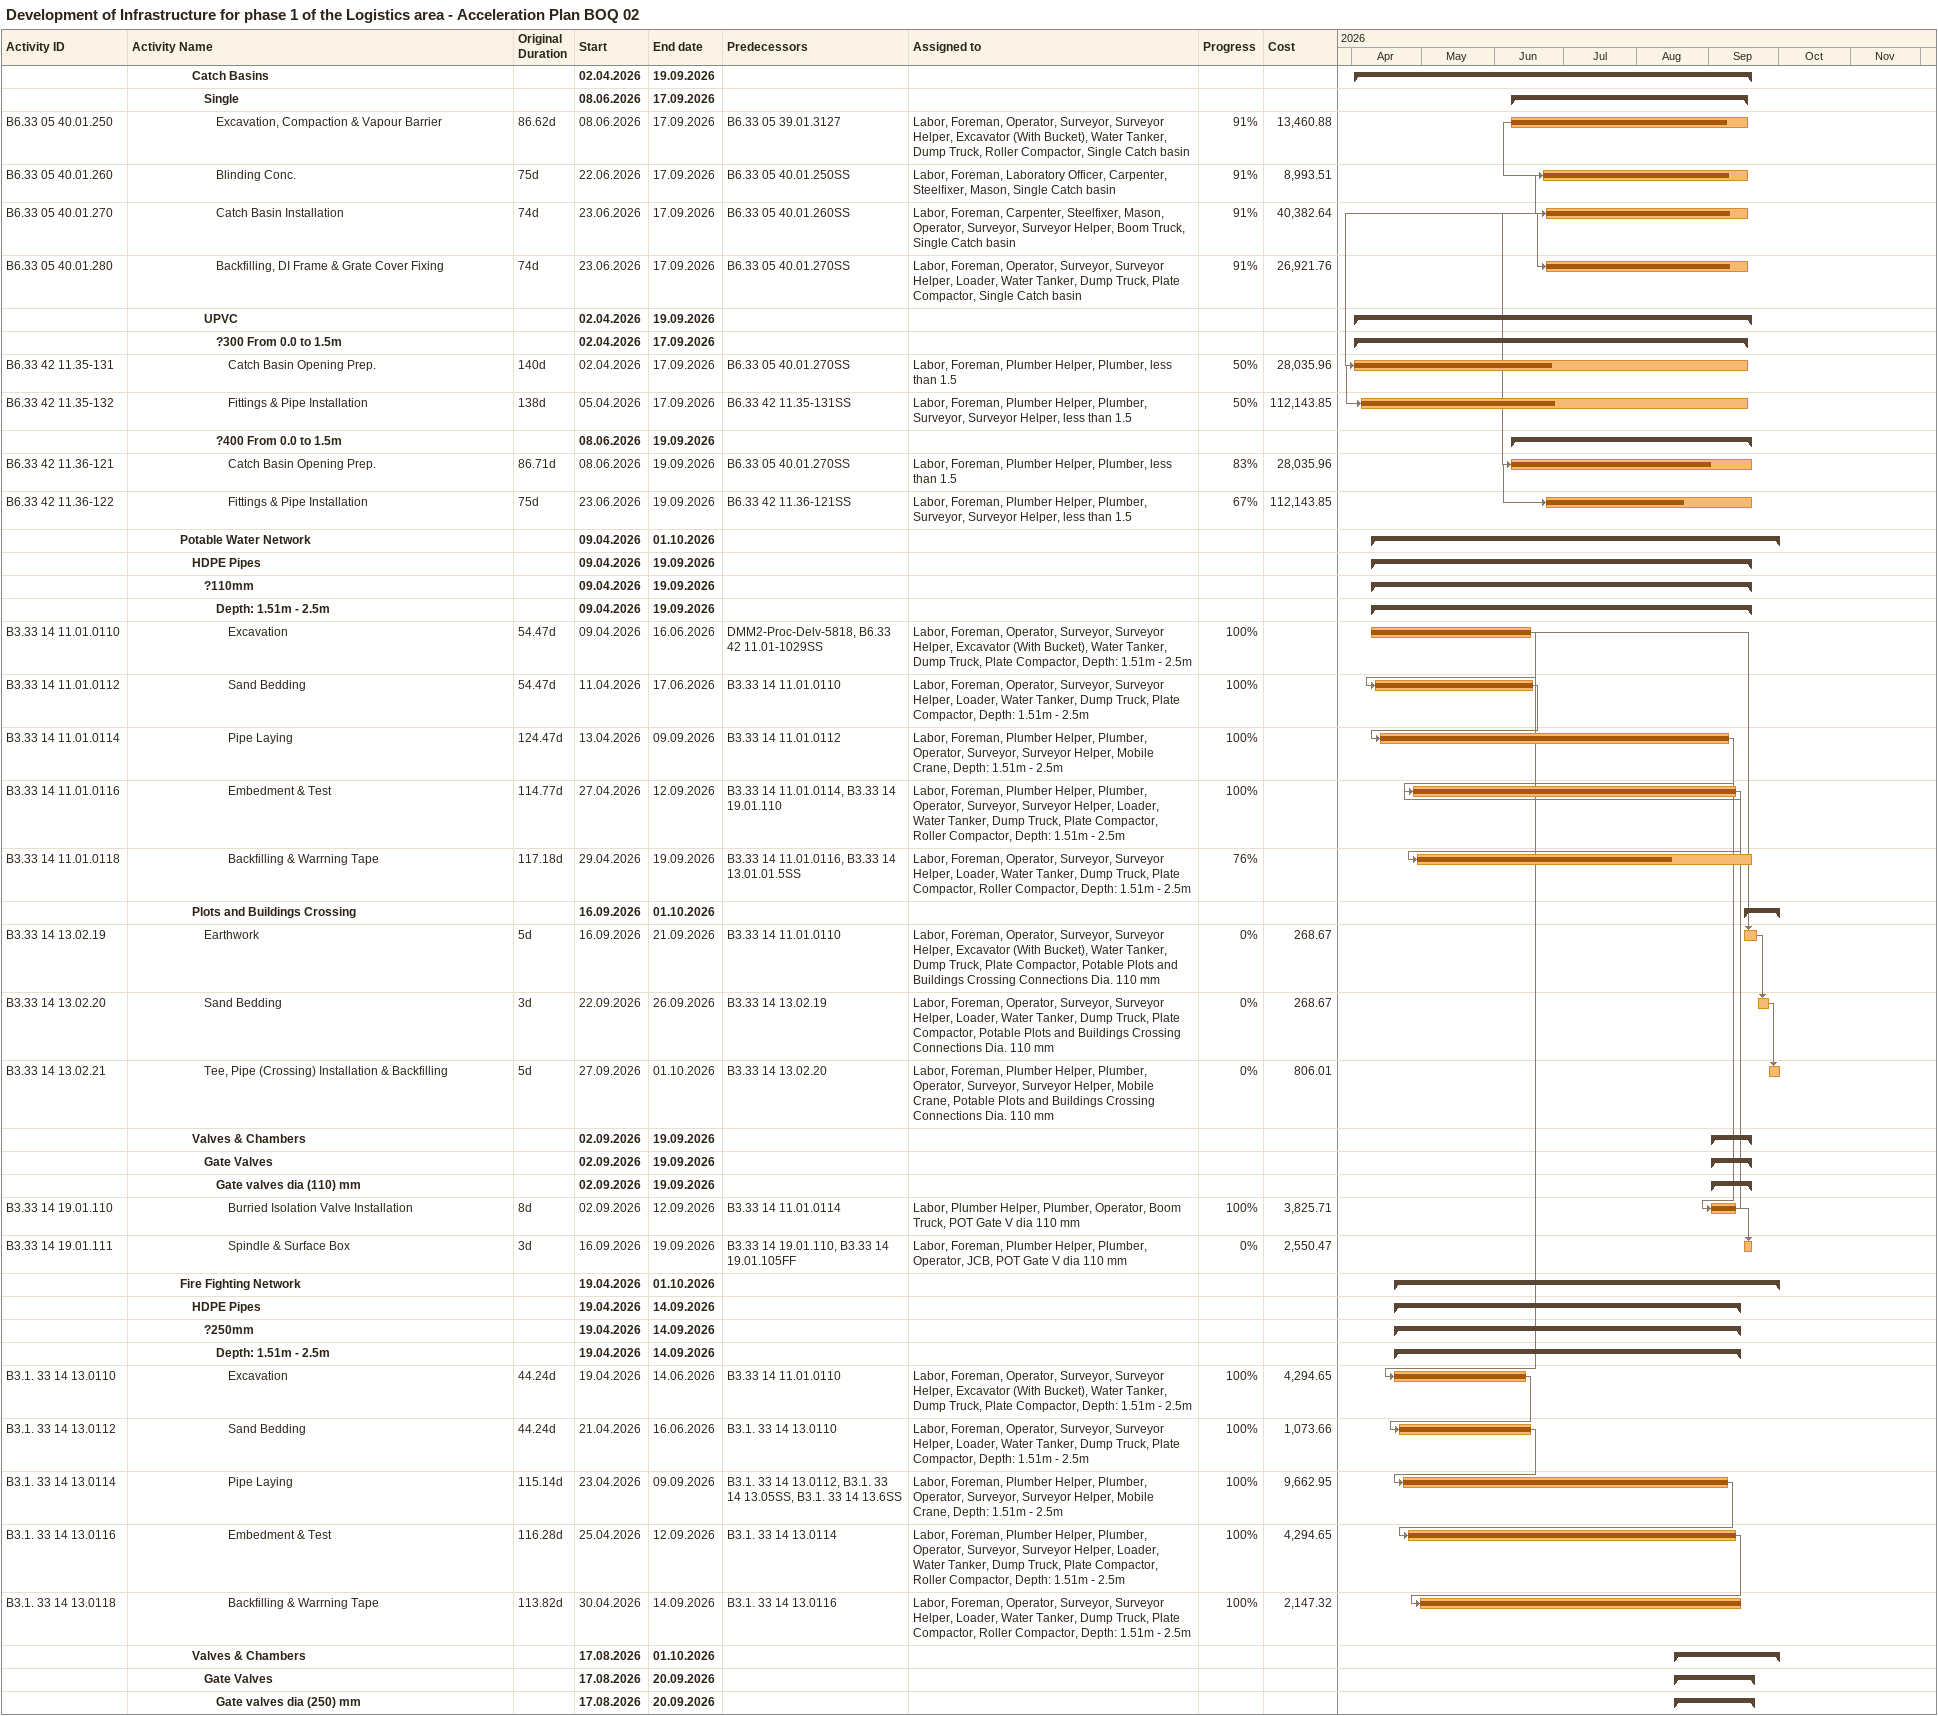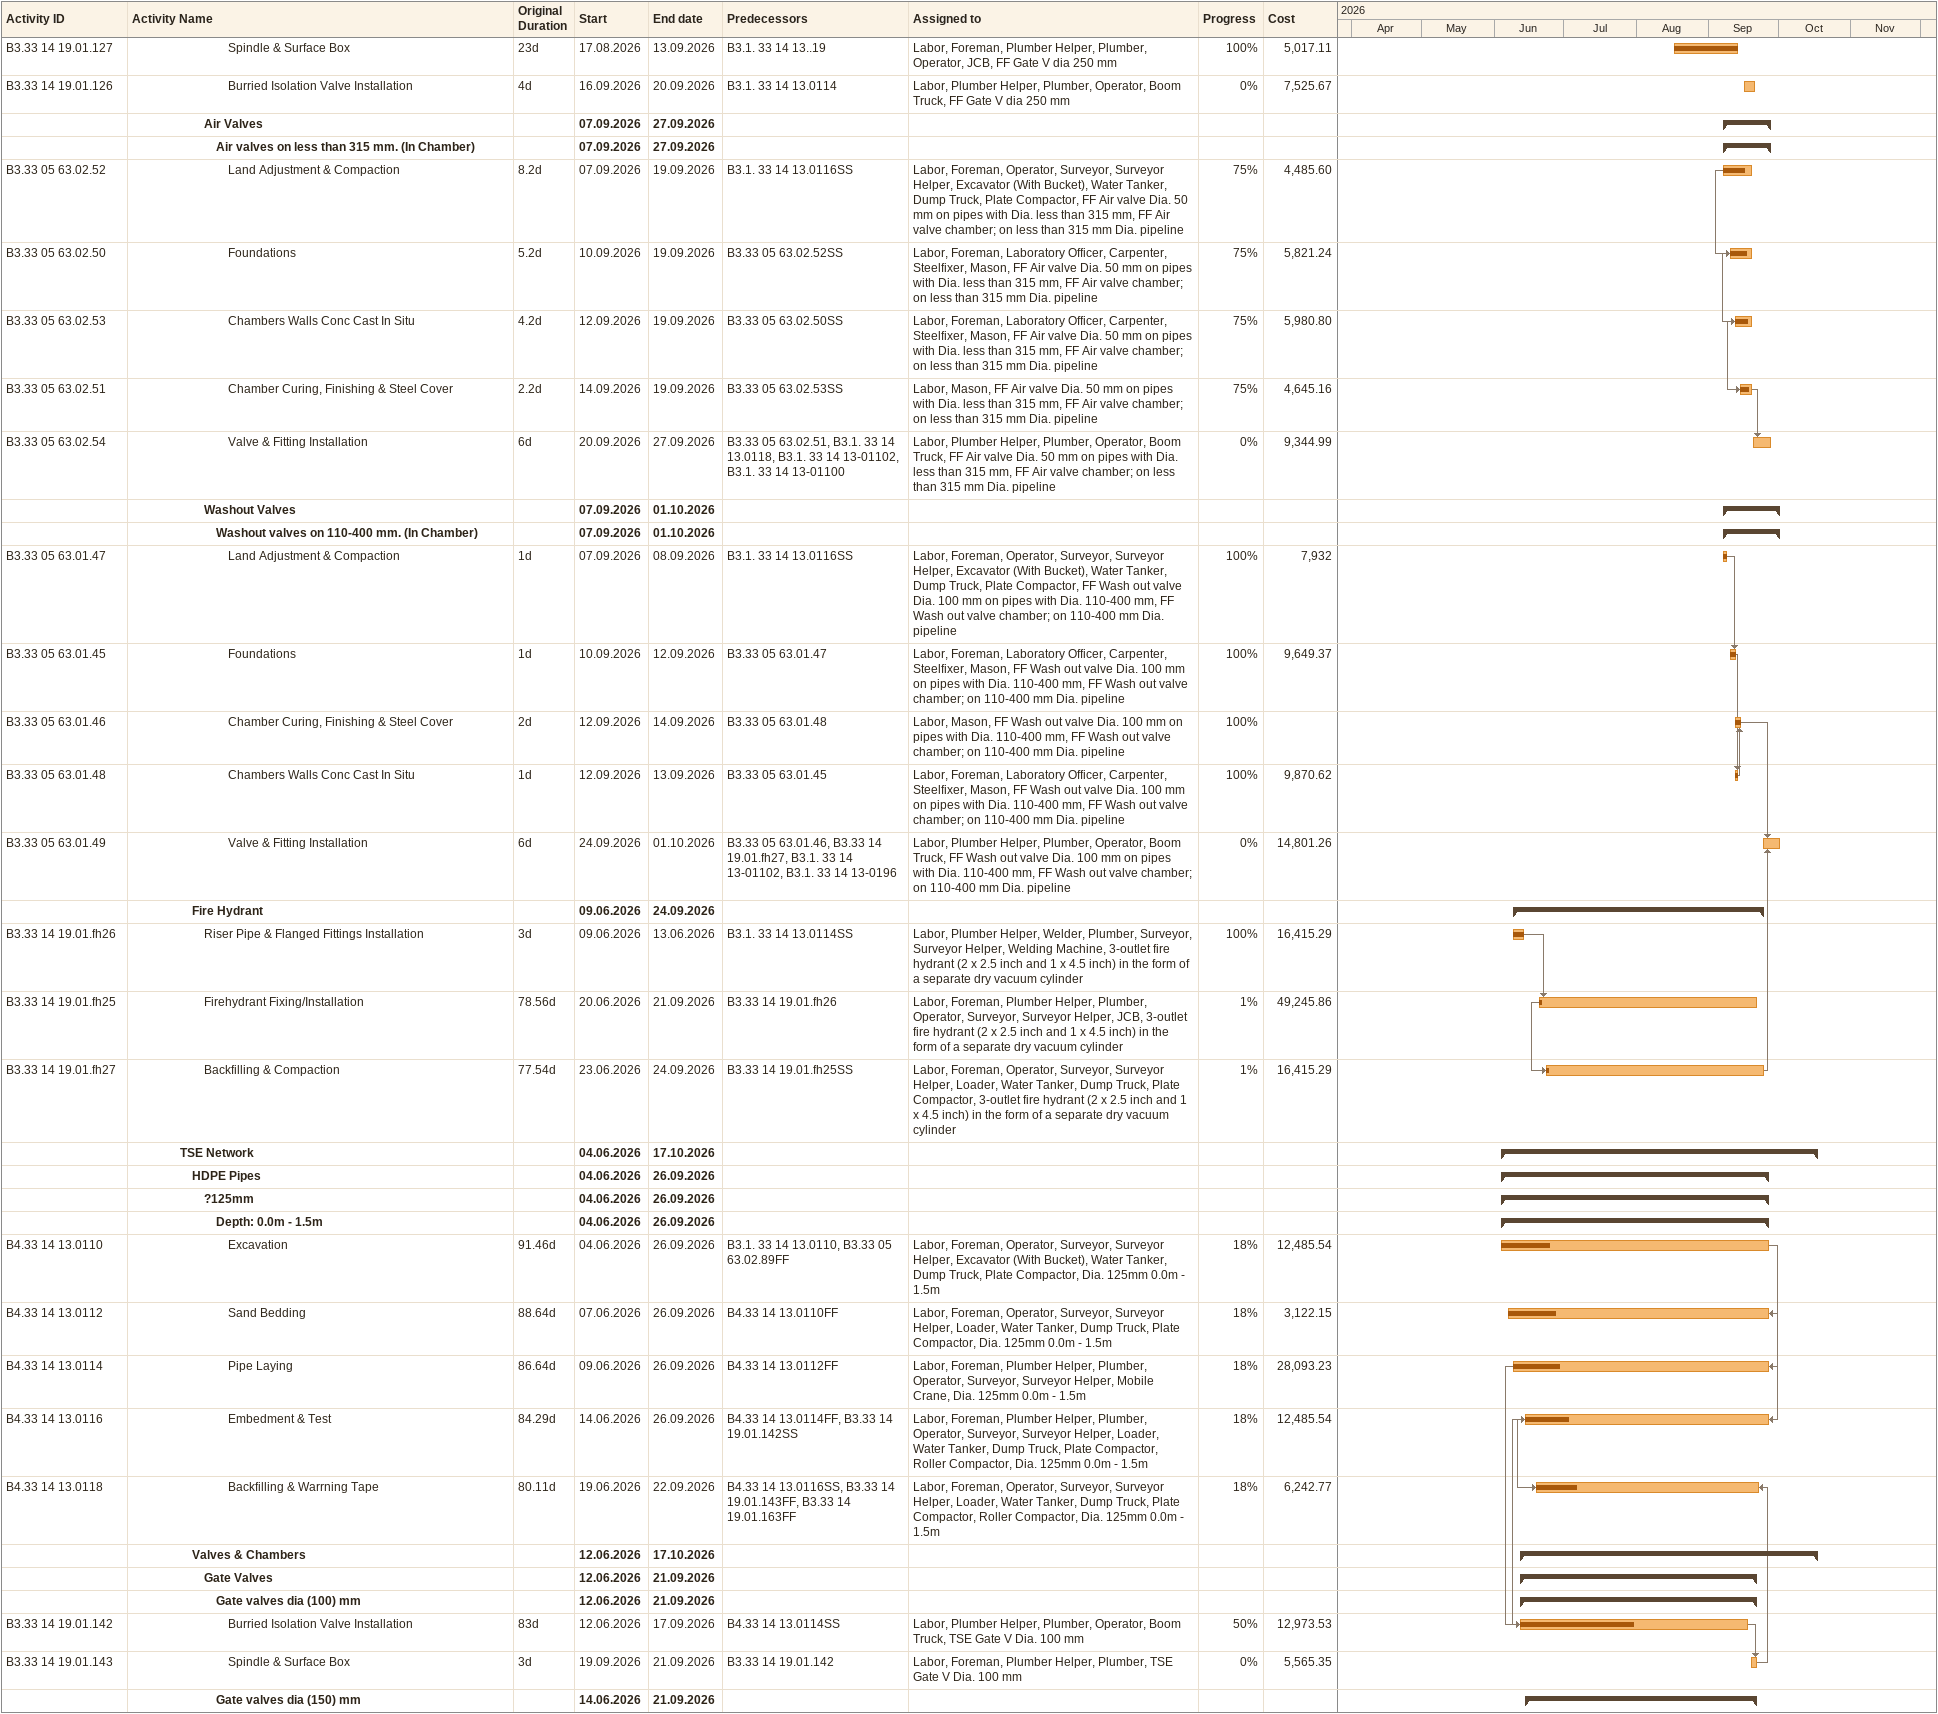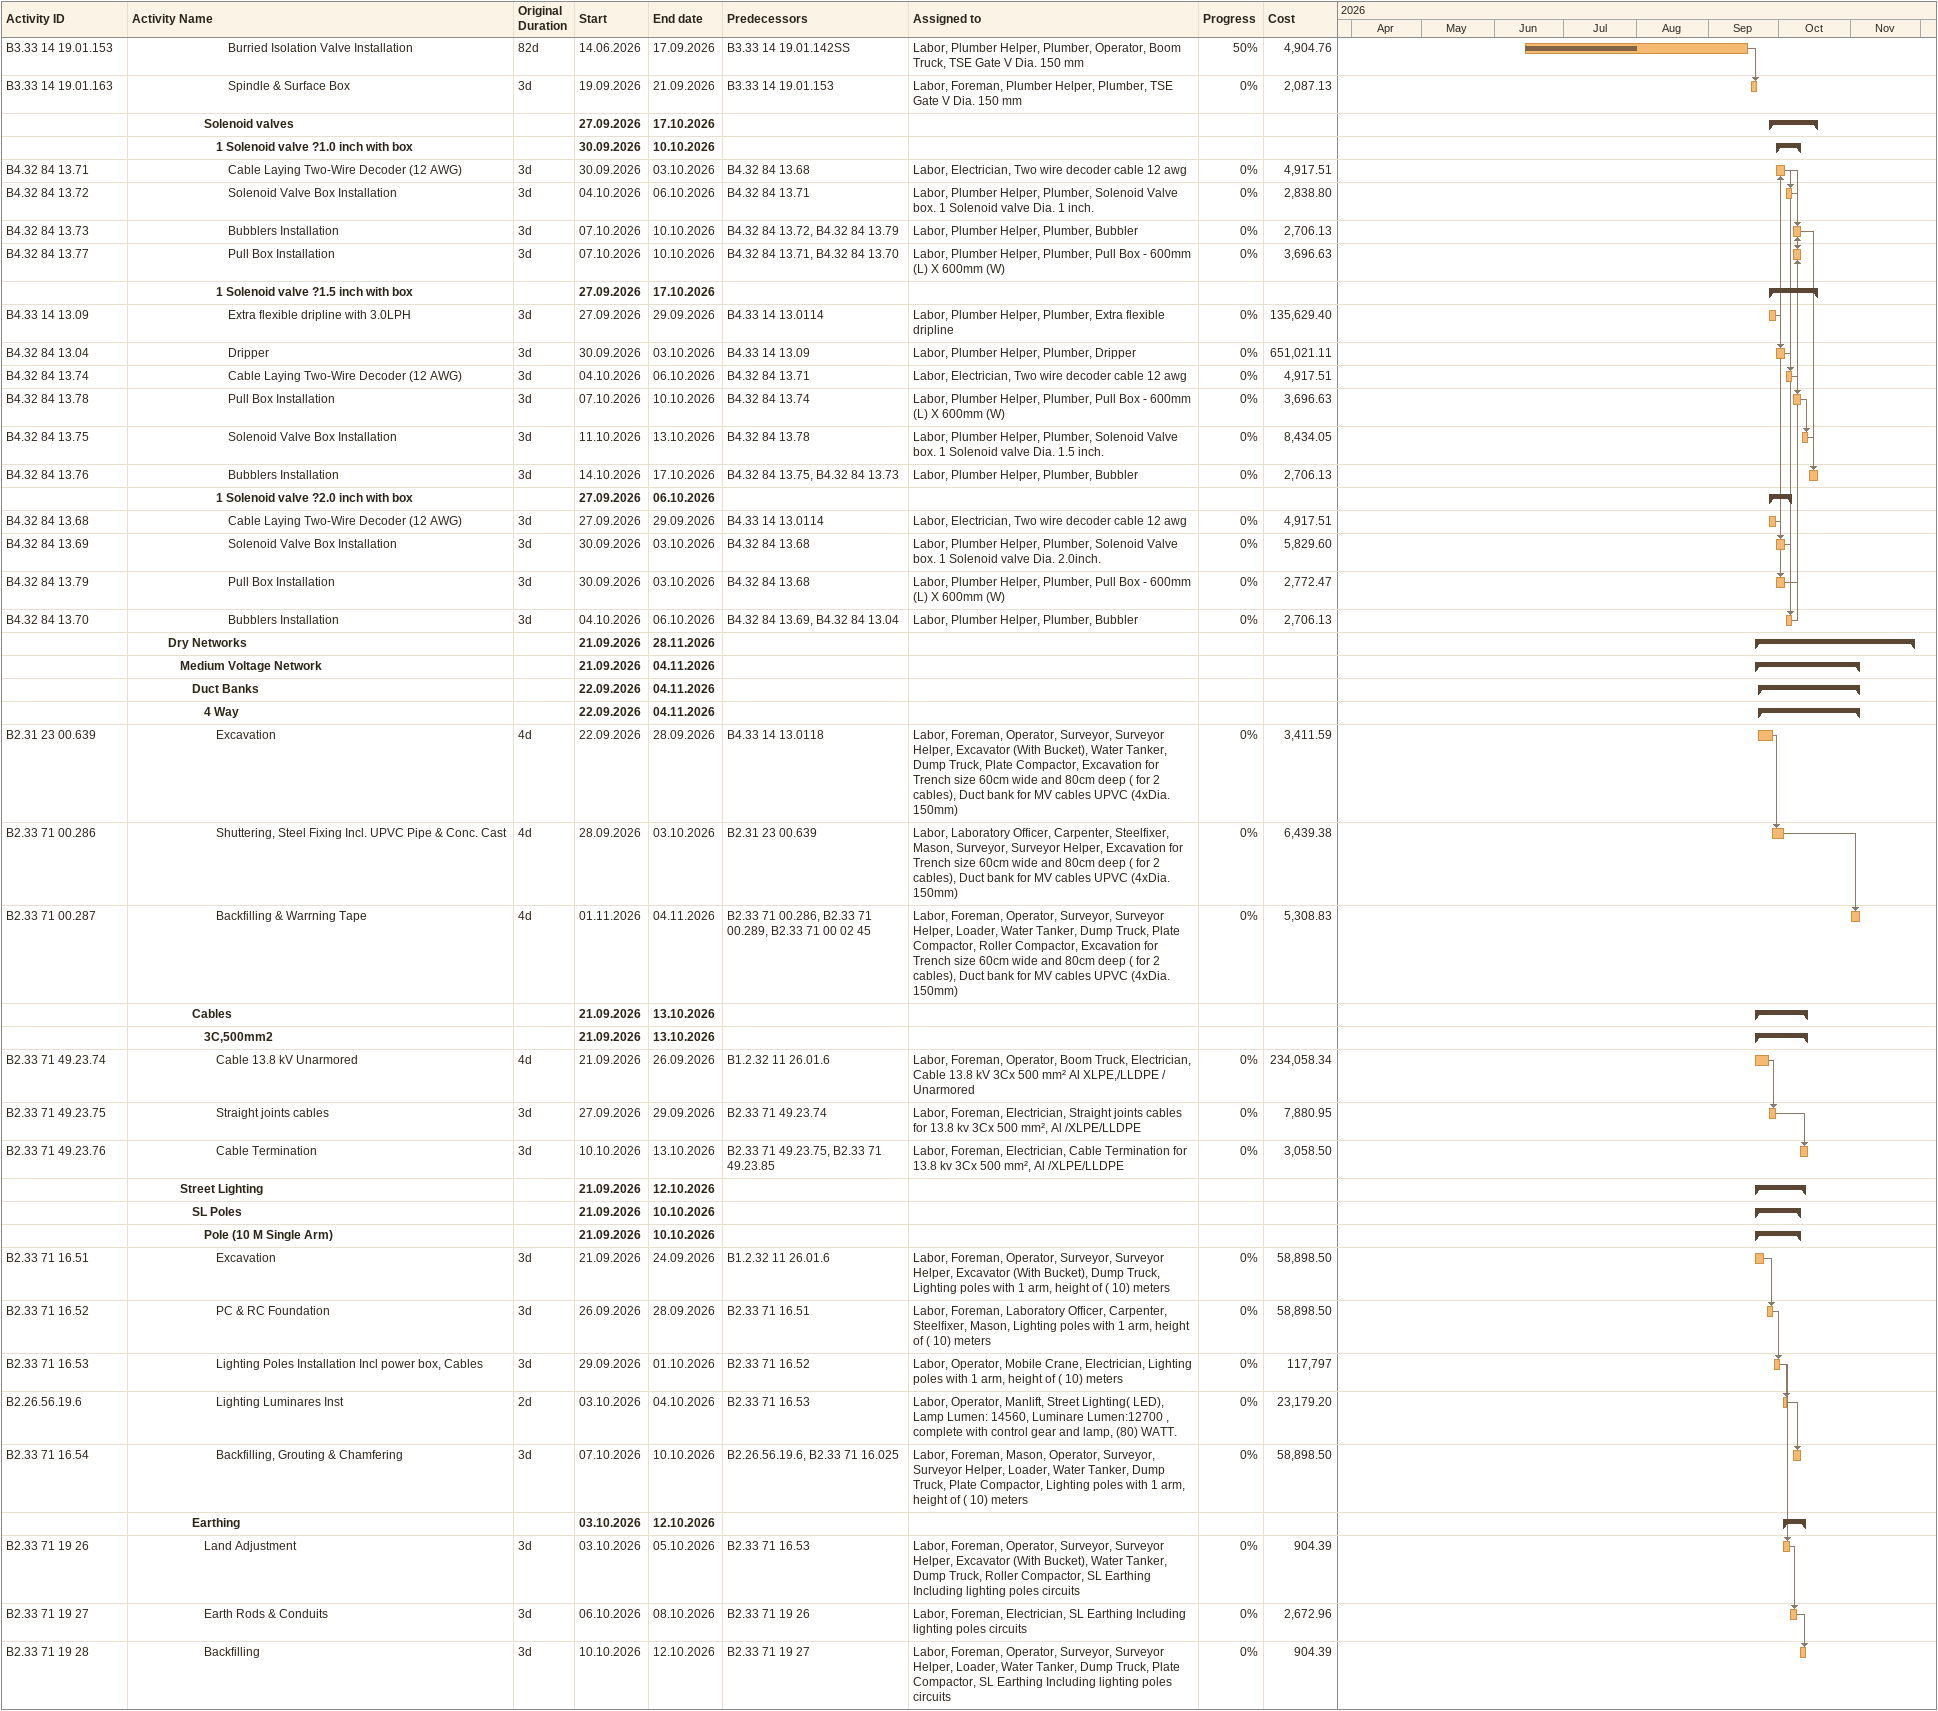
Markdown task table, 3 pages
Development of Infrastructure for phase 1 of the Logistics area - Acceleration Plan BOQ 02

| ID | Level | Task | Original duration | Start | Finish | Predecessors | Resources | % complete | Cost |
|---|---|---|---|---|---|---|---|---|---|
|  | 6 | **Catch Basins** |  | 2026-04-02 | 2026-09-19 |  |  |  |  |
|  | 7 | **Single** |  | 2026-06-08 | 2026-09-17 |  |  |  |  |
| B6.33 05 40.01.250 | 8 | Excavation, Compaction & Vapour Barrier | 86.62d | 2026-06-08 | 2026-09-17 | B6.33 05 39.01.3127 | Labor, Foreman, Operator, Surveyor, Surveyor Helper, Excavator (With Bucket), Water Tanker, Dump Truck, Roller Compactor, Single Catch basin | 91 | 13460.88 |
| B6.33 05 40.01.260 | 8 | Blinding Conc. | 75d | 2026-06-22 | 2026-09-17 | B6.33 05 40.01.250SS | Labor, Foreman, Laboratory Officer, Carpenter, Steelfixer, Mason, Single Catch basin | 91 | 8993.51 |
| B6.33 05 40.01.270 | 8 | Catch Basin Installation | 74d | 2026-06-23 | 2026-09-17 | B6.33 05 40.01.260SS | Labor, Foreman, Carpenter, Steelfixer, Mason, Operator, Surveyor, Surveyor Helper, Boom Truck, Single Catch basin | 91 | 40382.64 |
| B6.33 05 40.01.280 | 8 | Backfilling, DI Frame & Grate Cover Fixing | 74d | 2026-06-23 | 2026-09-17 | B6.33 05 40.01.270SS | Labor, Foreman, Operator, Surveyor, Surveyor Helper, Loader, Water Tanker, Dump Truck, Plate Compactor, Single Catch basin | 91 | 26921.76 |
|  | 7 | **UPVC** |  | 2026-04-02 | 2026-09-19 |  |  |  |  |
|  | 8 | **?300 From 0.0 to 1.5m** |  | 2026-04-02 | 2026-09-17 |  |  |  |  |
| B6.33 42 11.35-131 | 9 | Catch Basin Opening Prep. | 140d | 2026-04-02 | 2026-09-17 | B6.33 05 40.01.270SS | Labor, Foreman, Plumber Helper, Plumber, less than 1.5 | 50 | 28035.96 |
| B6.33 42 11.35-132 | 9 | Fittings & Pipe Installation | 138d | 2026-04-05 | 2026-09-17 | B6.33 42 11.35-131SS | Labor, Foreman, Plumber Helper, Plumber, Surveyor, Surveyor Helper, less than 1.5 | 50 | 112143.85 |
|  | 8 | **?400 From 0.0 to 1.5m** |  | 2026-06-08 | 2026-09-19 |  |  |  |  |
| B6.33 42 11.36-121 | 9 | Catch Basin Opening Prep. | 86.71d | 2026-06-08 | 2026-09-19 | B6.33 05 40.01.270SS | Labor, Foreman, Plumber Helper, Plumber, less than 1.5 | 83 | 28035.96 |
| B6.33 42 11.36-122 | 9 | Fittings & Pipe Installation | 75d | 2026-06-23 | 2026-09-19 | B6.33 42 11.36-121SS | Labor, Foreman, Plumber Helper, Plumber, Surveyor, Surveyor Helper, less than 1.5 | 67 | 112143.85 |
|  | 5 | **Potable Water Network** |  | 2026-04-09 | 2026-10-01 |  |  |  |  |
|  | 6 | **HDPE Pipes** |  | 2026-04-09 | 2026-09-19 |  |  |  |  |
|  | 7 | **?110mm** |  | 2026-04-09 | 2026-09-19 |  |  |  |  |
|  | 8 | **Depth: 1.51m - 2.5m** |  | 2026-04-09 | 2026-09-19 |  |  |  |  |
| B3.33 14 11.01.0110 | 9 | Excavation | 54.47d | 2026-04-09 | 2026-06-16 | DMM2-Proc-Delv-5818, B6.33 42 11.01-1029SS | Labor, Foreman, Operator, Surveyor, Surveyor Helper, Excavator (With Bucket), Water Tanker, Dump Truck, Plate Compactor, Depth: 1.51m - 2.5m | 100 |  |
| B3.33 14 11.01.0112 | 9 | Sand Bedding | 54.47d | 2026-04-11 | 2026-06-17 | B3.33 14 11.01.0110 | Labor, Foreman, Operator, Surveyor, Surveyor Helper, Loader, Water Tanker, Dump Truck, Plate Compactor, Depth: 1.51m - 2.5m | 100 |  |
| B3.33 14 11.01.0114 | 9 | Pipe Laying | 124.47d | 2026-04-13 | 2026-09-09 | B3.33 14 11.01.0112 | Labor, Foreman, Plumber Helper, Plumber, Operator, Surveyor, Surveyor Helper, Mobile Crane, Depth: 1.51m - 2.5m | 100 |  |
| B3.33 14 11.01.0116 | 9 | Embedment & Test | 114.77d | 2026-04-27 | 2026-09-12 | B3.33 14 11.01.0114, B3.33 14 19.01.110 | Labor, Foreman, Plumber Helper, Plumber, Operator, Surveyor, Surveyor Helper, Loader, Water Tanker, Dump Truck, Plate Compactor, Roller Compactor, Depth: 1.51m - 2.5m | 100 |  |
| B3.33 14 11.01.0118 | 9 | Backfilling & Warrning Tape | 117.18d | 2026-04-29 | 2026-09-19 | B3.33 14 11.01.0116, B3.33 14 13.01.01.5SS | Labor, Foreman, Operator, Surveyor, Surveyor Helper, Loader, Water Tanker, Dump Truck, Plate Compactor, Roller Compactor, Depth: 1.51m - 2.5m | 76 |  |
|  | 6 | **Plots and Buildings Crossing** |  | 2026-09-16 | 2026-10-01 |  |  |  |  |
| B3.33 14 13.02.19 | 7 | Earthwork | 5d | 2026-09-16 | 2026-09-21 | B3.33 14 11.01.0110 | Labor, Foreman, Operator, Surveyor, Surveyor Helper, Excavator (With Bucket), Water Tanker, Dump Truck, Plate Compactor, Potable Plots and Buildings Crossing Connections Dia. 110 mm | 0 | 268.67 |
| B3.33 14 13.02.20 | 7 | Sand Bedding | 3d | 2026-09-22 | 2026-09-26 | B3.33 14 13.02.19 | Labor, Foreman, Operator, Surveyor, Surveyor Helper, Loader, Water Tanker, Dump Truck, Plate Compactor, Potable Plots and Buildings Crossing Connections Dia. 110 mm | 0 | 268.67 |
| B3.33 14 13.02.21 | 7 | Tee, Pipe (Crossing) Installation & Backfilling | 5d | 2026-09-27 | 2026-10-01 | B3.33 14 13.02.20 | Labor, Foreman, Plumber Helper, Plumber, Operator, Surveyor, Surveyor Helper, Mobile Crane, Potable Plots and Buildings Crossing Connections Dia. 110 mm | 0 | 806.01 |
|  | 6 | **Valves & Chambers** |  | 2026-09-02 | 2026-09-19 |  |  |  |  |
|  | 7 | **Gate Valves** |  | 2026-09-02 | 2026-09-19 |  |  |  |  |
|  | 8 | **Gate valves dia (110) mm** |  | 2026-09-02 | 2026-09-19 |  |  |  |  |
| B3.33 14 19.01.110 | 9 | Burried Isolation Valve Installation | 8d | 2026-09-02 | 2026-09-12 | B3.33 14 11.01.0114 | Labor, Plumber Helper, Plumber, Operator, Boom Truck, POT Gate V dia 110 mm | 100 | 3825.71 |
| B3.33 14 19.01.111 | 9 | Spindle & Surface Box | 3d | 2026-09-16 | 2026-09-19 | B3.33 14 19.01.110, B3.33 14 19.01.105FF | Labor, Foreman, Plumber Helper, Plumber, Operator, JCB, POT Gate V dia 110 mm | 0 | 2550.47 |
|  | 5 | **Fire Fighting Network** |  | 2026-04-19 | 2026-10-01 |  |  |  |  |
|  | 6 | **HDPE Pipes** |  | 2026-04-19 | 2026-09-14 |  |  |  |  |
|  | 7 | **?250mm** |  | 2026-04-19 | 2026-09-14 |  |  |  |  |
|  | 8 | **Depth: 1.51m - 2.5m** |  | 2026-04-19 | 2026-09-14 |  |  |  |  |
| B3.1. 33 14 13.0110 | 9 | Excavation | 44.24d | 2026-04-19 | 2026-06-14 | B3.33 14 11.01.0110 | Labor, Foreman, Operator, Surveyor, Surveyor Helper, Excavator (With Bucket), Water Tanker, Dump Truck, Plate Compactor, Depth: 1.51m - 2.5m | 100 | 4294.65 |
| B3.1. 33 14 13.0112 | 9 | Sand Bedding | 44.24d | 2026-04-21 | 2026-06-16 | B3.1. 33 14 13.0110 | Labor, Foreman, Operator, Surveyor, Surveyor Helper, Loader, Water Tanker, Dump Truck, Plate Compactor, Depth: 1.51m - 2.5m | 100 | 1073.66 |
| B3.1. 33 14 13.0114 | 9 | Pipe Laying | 115.14d | 2026-04-23 | 2026-09-09 | B3.1. 33 14 13.0112, B3.1. 33 14 13.05SS, B3.1. 33 14 13.6SS | Labor, Foreman, Plumber Helper, Plumber, Operator, Surveyor, Surveyor Helper, Mobile Crane, Depth: 1.51m - 2.5m | 100 | 9662.95 |
| B3.1. 33 14 13.0116 | 9 | Embedment & Test | 116.28d | 2026-04-25 | 2026-09-12 | B3.1. 33 14 13.0114 | Labor, Foreman, Plumber Helper, Plumber, Operator, Surveyor, Surveyor Helper, Loader, Water Tanker, Dump Truck, Plate Compactor, Roller Compactor, Depth: 1.51m - 2.5m | 100 | 4294.65 |
| B3.1. 33 14 13.0118 | 9 | Backfilling & Warrning Tape | 113.82d | 2026-04-30 | 2026-09-14 | B3.1. 33 14 13.0116 | Labor, Foreman, Operator, Surveyor, Surveyor Helper, Loader, Water Tanker, Dump Truck, Plate Compactor, Roller Compactor, Depth: 1.51m - 2.5m | 100 | 2147.32 |
|  | 6 | **Valves & Chambers** |  | 2026-08-17 | 2026-10-01 |  |  |  |  |
|  | 7 | **Gate Valves** |  | 2026-08-17 | 2026-09-20 |  |  |  |  |
|  | 8 | **Gate valves dia (250) mm** |  | 2026-08-17 | 2026-09-20 |  |  |  |  |
| B3.33 14 19.01.127 | 9 | Spindle & Surface Box | 23d | 2026-08-17 | 2026-09-13 | B3.1. 33 14 13..19 | Labor, Foreman, Plumber Helper, Plumber, Operator, JCB, FF Gate V dia 250 mm | 100 | 5017.11 |
| B3.33 14 19.01.126 | 9 | Burried Isolation Valve Installation | 4d | 2026-09-16 | 2026-09-20 | B3.1. 33 14 13.0114 | Labor, Plumber Helper, Plumber, Operator, Boom Truck, FF Gate V dia 250 mm | 0 | 7525.67 |
|  | 7 | **Air Valves** |  | 2026-09-07 | 2026-09-27 |  |  |  |  |
|  | 8 | **Air valves on less than 315 mm. (In Chamber)** |  | 2026-09-07 | 2026-09-27 |  |  |  |  |
| B3.33 05 63.02.52 | 9 | Land Adjustment & Compaction | 8.2d | 2026-09-07 | 2026-09-19 | B3.1. 33 14 13.0116SS | Labor, Foreman, Operator, Surveyor, Surveyor Helper, Excavator (With Bucket), Water Tanker, Dump Truck, Plate Compactor, FF Air valve Dia. 50 mm on pipes with Dia. less than 315 mm, FF Air valve chamber; on less than 315 mm Dia. pipeline | 75 | 4485.60 |
| B3.33 05 63.02.50 | 9 | Foundations | 5.2d | 2026-09-10 | 2026-09-19 | B3.33 05 63.02.52SS | Labor, Foreman, Laboratory Officer, Carpenter, Steelfixer, Mason, FF Air valve Dia. 50 mm on pipes with Dia. less than 315 mm, FF Air valve chamber; on less than 315 mm Dia. pipeline | 75 | 5821.24 |
| B3.33 05 63.02.53 | 9 | Chambers Walls Conc Cast In Situ | 4.2d | 2026-09-12 | 2026-09-19 | B3.33 05 63.02.50SS | Labor, Foreman, Laboratory Officer, Carpenter, Steelfixer, Mason, FF Air valve Dia. 50 mm on pipes with Dia. less than 315 mm, FF Air valve chamber; on less than 315 mm Dia. pipeline | 75 | 5980.80 |
| B3.33 05 63.02.51 | 9 | Chamber Curing, Finishing & Steel Cover | 2.2d | 2026-09-14 | 2026-09-19 | B3.33 05 63.02.53SS | Labor, Mason, FF Air valve Dia. 50 mm on pipes with Dia. less than 315 mm, FF Air valve chamber; on less than 315 mm Dia. pipeline | 75 | 4645.16 |
| B3.33 05 63.02.54 | 9 | Valve & Fitting Installation | 6d | 2026-09-20 | 2026-09-27 | B3.33 05 63.02.51, B3.1. 33 14 13.0118, B3.1. 33 14 13-01102, B3.1. 33 14 13-01100 | Labor, Plumber Helper, Plumber, Operator, Boom Truck, FF Air valve Dia. 50 mm on pipes with Dia. less than 315 mm, FF Air valve chamber; on less than 315 mm Dia. pipeline | 0 | 9344.99 |
|  | 7 | **Washout Valves** |  | 2026-09-07 | 2026-10-01 |  |  |  |  |
|  | 8 | **Washout valves on 110-400 mm. (In Chamber)** |  | 2026-09-07 | 2026-10-01 |  |  |  |  |
| B3.33 05 63.01.47 | 9 | Land Adjustment & Compaction | 1d | 2026-09-07 | 2026-09-08 | B3.1. 33 14 13.0116SS | Labor, Foreman, Operator, Surveyor, Surveyor Helper, Excavator (With Bucket), Water Tanker, Dump Truck, Plate Compactor, FF Wash out valve Dia. 100 mm on pipes with Dia. 110-400 mm, FF Wash out valve chamber; on 110-400 mm Dia. pipeline | 100 | 7932 |
| B3.33 05 63.01.45 | 9 | Foundations | 1d | 2026-09-10 | 2026-09-12 | B3.33 05 63.01.47 | Labor, Foreman, Laboratory Officer, Carpenter, Steelfixer, Mason, FF Wash out valve Dia. 100 mm on pipes with Dia. 110-400 mm, FF Wash out valve chamber; on 110-400 mm Dia. pipeline | 100 | 9649.37 |
| B3.33 05 63.01.46 | 9 | Chamber Curing, Finishing & Steel Cover | 2d | 2026-09-12 | 2026-09-14 | B3.33 05 63.01.48 | Labor, Mason, FF Wash out valve Dia. 100 mm on pipes with Dia. 110-400 mm, FF Wash out valve chamber; on 110-400 mm Dia. pipeline | 100 |  |
| B3.33 05 63.01.48 | 9 | Chambers Walls Conc Cast In Situ | 1d | 2026-09-12 | 2026-09-13 | B3.33 05 63.01.45 | Labor, Foreman, Laboratory Officer, Carpenter, Steelfixer, Mason, FF Wash out valve Dia. 100 mm on pipes with Dia. 110-400 mm, FF Wash out valve chamber; on 110-400 mm Dia. pipeline | 100 | 9870.62 |
| B3.33 05 63.01.49 | 9 | Valve & Fitting Installation | 6d | 2026-09-24 | 2026-10-01 | B3.33 05 63.01.46, B3.33 14 19.01.fh27, B3.1. 33 14 13-01102, B3.1. 33 14 13-0196 | Labor, Plumber Helper, Plumber, Operator, Boom Truck, FF Wash out valve Dia. 100 mm on pipes with Dia. 110-400 mm, FF Wash out valve chamber; on 110-400 mm Dia. pipeline | 0 | 14801.26 |
|  | 6 | **Fire Hydrant** |  | 2026-06-09 | 2026-09-24 |  |  |  |  |
| B3.33 14 19.01.fh26 | 7 | Riser Pipe & Flanged Fittings Installation | 3d | 2026-06-09 | 2026-06-13 | B3.1. 33 14 13.0114SS | Labor, Plumber Helper, Welder, Plumber, Surveyor, Surveyor Helper, Welding Machine, 3-outlet fire hydrant (2 x 2.5 inch and 1 x 4.5 inch) in the form of a separate dry vacuum cylinder | 100 | 16415.29 |
| B3.33 14 19.01.fh25 | 7 | Firehydrant Fixing/Installation | 78.56d | 2026-06-20 | 2026-09-21 | B3.33 14 19.01.fh26 | Labor, Foreman, Plumber Helper, Plumber, Operator, Surveyor, Surveyor Helper, JCB, 3-outlet fire hydrant (2 x 2.5 inch and 1 x 4.5 inch) in the form of a separate dry vacuum cylinder | 1 | 49245.86 |
| B3.33 14 19.01.fh27 | 7 | Backfilling & Compaction | 77.54d | 2026-06-23 | 2026-09-24 | B3.33 14 19.01.fh25SS | Labor, Foreman, Operator, Surveyor, Surveyor Helper, Loader, Water Tanker, Dump Truck, Plate Compactor, 3-outlet fire hydrant (2 x 2.5 inch and 1 x 4.5 inch) in the form of a separate dry vacuum cylinder | 1 | 16415.29 |
|  | 5 | **TSE Network** |  | 2026-06-04 | 2026-10-17 |  |  |  |  |
|  | 6 | **HDPE Pipes** |  | 2026-06-04 | 2026-09-26 |  |  |  |  |
|  | 7 | **?125mm** |  | 2026-06-04 | 2026-09-26 |  |  |  |  |
|  | 8 | **Depth: 0.0m - 1.5m** |  | 2026-06-04 | 2026-09-26 |  |  |  |  |
| B4.33 14 13.0110 | 9 | Excavation | 91.46d | 2026-06-04 | 2026-09-26 | B3.1. 33 14 13.0110, B3.33 05 63.02.89FF | Labor, Foreman, Operator, Surveyor, Surveyor Helper, Excavator (With Bucket), Water Tanker, Dump Truck, Plate Compactor, Dia. 125mm 0.0m - 1.5m | 18 | 12485.54 |
| B4.33 14 13.0112 | 9 | Sand Bedding | 88.64d | 2026-06-07 | 2026-09-26 | B4.33 14 13.0110FF | Labor, Foreman, Operator, Surveyor, Surveyor Helper, Loader, Water Tanker, Dump Truck, Plate Compactor, Dia. 125mm 0.0m - 1.5m | 18 | 3122.15 |
| B4.33 14 13.0114 | 9 | Pipe Laying | 86.64d | 2026-06-09 | 2026-09-26 | B4.33 14 13.0112FF | Labor, Foreman, Plumber Helper, Plumber, Operator, Surveyor, Surveyor Helper, Mobile Crane, Dia. 125mm 0.0m - 1.5m | 18 | 28093.23 |
| B4.33 14 13.0116 | 9 | Embedment & Test | 84.29d | 2026-06-14 | 2026-09-26 | B4.33 14 13.0114FF, B3.33 14 19.01.142SS | Labor, Foreman, Plumber Helper, Plumber, Operator, Surveyor, Surveyor Helper, Loader, Water Tanker, Dump Truck, Plate Compactor, Roller Compactor, Dia. 125mm 0.0m - 1.5m | 18 | 12485.54 |
| B4.33 14 13.0118 | 9 | Backfilling & Warrning Tape | 80.11d | 2026-06-19 | 2026-09-22 | B4.33 14 13.0116SS, B3.33 14 19.01.143FF, B3.33 14 19.01.163FF | Labor, Foreman, Operator, Surveyor, Surveyor Helper, Loader, Water Tanker, Dump Truck, Plate Compactor, Roller Compactor, Dia. 125mm 0.0m - 1.5m | 18 | 6242.77 |
|  | 6 | **Valves & Chambers** |  | 2026-06-12 | 2026-10-17 |  |  |  |  |
|  | 7 | **Gate Valves** |  | 2026-06-12 | 2026-09-21 |  |  |  |  |
|  | 8 | **Gate valves dia (100) mm** |  | 2026-06-12 | 2026-09-21 |  |  |  |  |
| B3.33 14 19.01.142 | 9 | Burried Isolation Valve Installation | 83d | 2026-06-12 | 2026-09-17 | B4.33 14 13.0114SS | Labor, Plumber Helper, Plumber, Operator, Boom Truck, TSE Gate V Dia. 100 mm | 50 | 12973.53 |
| B3.33 14 19.01.143 | 9 | Spindle & Surface Box | 3d | 2026-09-19 | 2026-09-21 | B3.33 14 19.01.142 | Labor, Foreman, Plumber Helper, Plumber, TSE Gate V Dia. 100 mm | 0 | 5565.35 |
|  | 8 | **Gate valves dia (150) mm** |  | 2026-06-14 | 2026-09-21 |  |  |  |  |
| B3.33 14 19.01.153 | 9 | Burried Isolation Valve Installation | 82d | 2026-06-14 | 2026-09-17 | B3.33 14 19.01.142SS | Labor, Plumber Helper, Plumber, Operator, Boom Truck, TSE Gate V Dia. 150 mm | 50 | 4904.76 |
| B3.33 14 19.01.163 | 9 | Spindle & Surface Box | 3d | 2026-09-19 | 2026-09-21 | B3.33 14 19.01.153 | Labor, Foreman, Plumber Helper, Plumber, TSE Gate V Dia. 150 mm | 0 | 2087.13 |
|  | 7 | **Solenoid valves** |  | 2026-09-27 | 2026-10-17 |  |  |  |  |
|  | 8 | **1 Solenoid valve ?1.0 inch with box** |  | 2026-09-30 | 2026-10-10 |  |  |  |  |
| B4.32 84 13.71 | 9 | Cable Laying Two-Wire Decoder (12 AWG) | 3d | 2026-09-30 | 2026-10-03 | B4.32 84 13.68 | Labor, Electrician, Two wire decoder cable 12 awg | 0 | 4917.51 |
| B4.32 84 13.72 | 9 | Solenoid Valve Box Installation | 3d | 2026-10-04 | 2026-10-06 | B4.32 84 13.71 | Labor, Plumber Helper, Plumber, Solenoid Valve box. 1 Solenoid valve Dia. 1 inch. | 0 | 2838.80 |
| B4.32 84 13.73 | 9 | Bubblers Installation | 3d | 2026-10-07 | 2026-10-10 | B4.32 84 13.72, B4.32 84 13.79 | Labor, Plumber Helper, Plumber, Bubbler | 0 | 2706.13 |
| B4.32 84 13.77 | 9 | Pull Box Installation | 3d | 2026-10-07 | 2026-10-10 | B4.32 84 13.71, B4.32 84 13.70 | Labor, Plumber Helper, Plumber, Pull Box - 600mm (L) X 600mm (W) | 0 | 3696.63 |
|  | 8 | **1 Solenoid valve ?1.5 inch with box** |  | 2026-09-27 | 2026-10-17 |  |  |  |  |
| B4.33 14 13.09 | 9 | Extra flexible dripline with 3.0LPH | 3d | 2026-09-27 | 2026-09-29 | B4.33 14 13.0114 | Labor, Plumber Helper, Plumber, Extra flexible dripline | 0 | 135629.40 |
| B4.32 84 13.04 | 9 | Dripper | 3d | 2026-09-30 | 2026-10-03 | B4.33 14 13.09 | Labor, Plumber Helper, Plumber, Dripper | 0 | 651021.11 |
| B4.32 84 13.74 | 9 | Cable Laying Two-Wire Decoder (12 AWG) | 3d | 2026-10-04 | 2026-10-06 | B4.32 84 13.71 | Labor, Electrician, Two wire decoder cable 12 awg | 0 | 4917.51 |
| B4.32 84 13.78 | 9 | Pull Box Installation | 3d | 2026-10-07 | 2026-10-10 | B4.32 84 13.74 | Labor, Plumber Helper, Plumber, Pull Box - 600mm (L) X 600mm (W) | 0 | 3696.63 |
| B4.32 84 13.75 | 9 | Solenoid Valve Box Installation | 3d | 2026-10-11 | 2026-10-13 | B4.32 84 13.78 | Labor, Plumber Helper, Plumber, Solenoid Valve box. 1 Solenoid valve Dia. 1.5 inch. | 0 | 8434.05 |
| B4.32 84 13.76 | 9 | Bubblers Installation | 3d | 2026-10-14 | 2026-10-17 | B4.32 84 13.75, B4.32 84 13.73 | Labor, Plumber Helper, Plumber, Bubbler | 0 | 2706.13 |
|  | 8 | **1 Solenoid valve ?2.0 inch with box** |  | 2026-09-27 | 2026-10-06 |  |  |  |  |
| B4.32 84 13.68 | 9 | Cable Laying Two-Wire Decoder (12 AWG) | 3d | 2026-09-27 | 2026-09-29 | B4.33 14 13.0114 | Labor, Electrician, Two wire decoder cable 12 awg | 0 | 4917.51 |
| B4.32 84 13.69 | 9 | Solenoid Valve Box Installation | 3d | 2026-09-30 | 2026-10-03 | B4.32 84 13.68 | Labor, Plumber Helper, Plumber, Solenoid Valve box. 1 Solenoid valve Dia. 2.0inch. | 0 | 5829.60 |
| B4.32 84 13.79 | 9 | Pull Box Installation | 3d | 2026-09-30 | 2026-10-03 | B4.32 84 13.68 | Labor, Plumber Helper, Plumber, Pull Box - 600mm (L) X 600mm (W) | 0 | 2772.47 |
| B4.32 84 13.70 | 9 | Bubblers Installation | 3d | 2026-10-04 | 2026-10-06 | B4.32 84 13.69, B4.32 84 13.04 | Labor, Plumber Helper, Plumber, Bubbler | 0 | 2706.13 |
|  | 4 | **Dry Networks** |  | 2026-09-21 | 2026-11-28 |  |  |  |  |
|  | 5 | **Medium Voltage Network** |  | 2026-09-21 | 2026-11-04 |  |  |  |  |
|  | 6 | **Duct Banks** |  | 2026-09-22 | 2026-11-04 |  |  |  |  |
|  | 7 | **4 Way** |  | 2026-09-22 | 2026-11-04 |  |  |  |  |
| B2.31 23 00.639 | 8 | Excavation | 4d | 2026-09-22 | 2026-09-28 | B4.33 14 13.0118 | Labor, Foreman, Operator, Surveyor, Surveyor Helper, Excavator (With Bucket), Water Tanker, Dump Truck, Plate Compactor, Excavation for Trench size 60cm wide and 80cm deep ( for 2 cables), Duct bank for MV cables UPVC (4xDia. 150mm) | 0 | 3411.59 |
| B2.33 71 00.286 | 8 | Shuttering, Steel Fixing Incl. UPVC Pipe & Conc. Cast | 4d | 2026-09-28 | 2026-10-03 | B2.31 23 00.639 | Labor, Laboratory Officer, Carpenter, Steelfixer, Mason, Surveyor, Surveyor Helper, Excavation for Trench size 60cm wide and 80cm deep ( for 2 cables), Duct bank for MV cables UPVC (4xDia. 150mm) | 0 | 6439.38 |
| B2.33 71 00.287 | 8 | Backfilling & Warrning Tape | 4d | 2026-11-01 | 2026-11-04 | B2.33 71 00.286, B2.33 71 00.289, B2.33 71 00 02 45 | Labor, Foreman, Operator, Surveyor, Surveyor Helper, Loader, Water Tanker, Dump Truck, Plate Compactor, Roller Compactor, Excavation for Trench size 60cm wide and 80cm deep ( for 2 cables), Duct bank for MV cables UPVC (4xDia. 150mm) | 0 | 5308.83 |
|  | 6 | **Cables** |  | 2026-09-21 | 2026-10-13 |  |  |  |  |
|  | 7 | **3C,500mm2** |  | 2026-09-21 | 2026-10-13 |  |  |  |  |
| B2.33 71 49.23.74 | 8 | Cable 13.8 kV Unarmored | 4d | 2026-09-21 | 2026-09-26 | B1.2.32 11 26.01.6 | Labor, Foreman, Operator, Boom Truck, Electrician, Cable 13.8 kV 3Cx 500 mm² Al XLPE,/LLDPE / Unarmored | 0 | 234058.34 |
| B2.33 71 49.23.75 | 8 | Straight joints cables | 3d | 2026-09-27 | 2026-09-29 | B2.33 71 49.23.74 | Labor, Foreman, Electrician, Straight joints cables for 13.8 kv 3Cx 500 mm², Al /XLPE/LLDPE | 0 | 7880.95 |
| B2.33 71 49.23.76 | 8 | Cable Termination | 3d | 2026-10-10 | 2026-10-13 | B2.33 71 49.23.75, B2.33 71 49.23.85 | Labor, Foreman, Electrician, Cable Termination for 13.8 kv 3Cx 500 mm², Al /XLPE/LLDPE | 0 | 3058.50 |
|  | 5 | **Street Lighting** |  | 2026-09-21 | 2026-10-12 |  |  |  |  |
|  | 6 | **SL Poles** |  | 2026-09-21 | 2026-10-10 |  |  |  |  |
|  | 7 | **Pole (10 M Single Arm)** |  | 2026-09-21 | 2026-10-10 |  |  |  |  |
| B2.33 71 16.51 | 8 | Excavation | 3d | 2026-09-21 | 2026-09-24 | B1.2.32 11 26.01.6 | Labor, Foreman, Operator, Surveyor, Surveyor Helper, Excavator (With Bucket), Dump Truck, Lighting poles with 1 arm, height of ( 10) meters | 0 | 58898.50 |
| B2.33 71 16.52 | 8 | PC & RC Foundation | 3d | 2026-09-26 | 2026-09-28 | B2.33 71 16.51 | Labor, Foreman, Laboratory Officer, Carpenter, Steelfixer, Mason, Lighting poles with 1 arm, height of ( 10) meters | 0 | 58898.50 |
| B2.33 71 16.53 | 8 | Lighting Poles Installation Incl power box, Cables | 3d | 2026-09-29 | 2026-10-01 | B2.33 71 16.52 | Labor, Operator, Mobile Crane, Electrician, Lighting poles with 1 arm, height of ( 10) meters | 0 | 117797 |
| B2.26.56.19.6 | 8 | Lighting Luminares Inst | 2d | 2026-10-03 | 2026-10-04 | B2.33 71 16.53 | Labor, Operator, Manlift, Street Lighting( LED), Lamp Lumen: 14560, Luminare Lumen:12700 , complete with control gear and lamp, (80) WATT. | 0 | 23179.20 |
| B2.33 71 16.54 | 8 | Backfilling, Grouting & Chamfering | 3d | 2026-10-07 | 2026-10-10 | B2.26.56.19.6, B2.33 71 16.025 | Labor, Foreman, Mason, Operator, Surveyor, Surveyor Helper, Loader, Water Tanker, Dump Truck, Plate Compactor, Lighting poles with 1 arm, height of ( 10) meters | 0 | 58898.50 |
|  | 6 | **Earthing** |  | 2026-10-03 | 2026-10-12 |  |  |  |  |
| B2.33 71 19 26 | 7 | Land Adjustment | 3d | 2026-10-03 | 2026-10-05 | B2.33 71 16.53 | Labor, Foreman, Operator, Surveyor, Surveyor Helper, Excavator (With Bucket), Water Tanker, Dump Truck, Roller Compactor, SL Earthing Including lighting poles circuits | 0 | 904.39 |
| B2.33 71 19 27 | 7 | Earth Rods & Conduits | 3d | 2026-10-06 | 2026-10-08 | B2.33 71 19 26 | Labor, Foreman, Electrician, SL Earthing Including lighting poles circuits | 0 | 2672.96 |
| B2.33 71 19 28 | 7 | Backfilling | 3d | 2026-10-10 | 2026-10-12 | B2.33 71 19 27 | Labor, Foreman, Operator, Surveyor, Surveyor Helper, Loader, Water Tanker, Dump Truck, Plate Compactor, SL Earthing Including lighting poles circuits | 0 | 904.39 |
